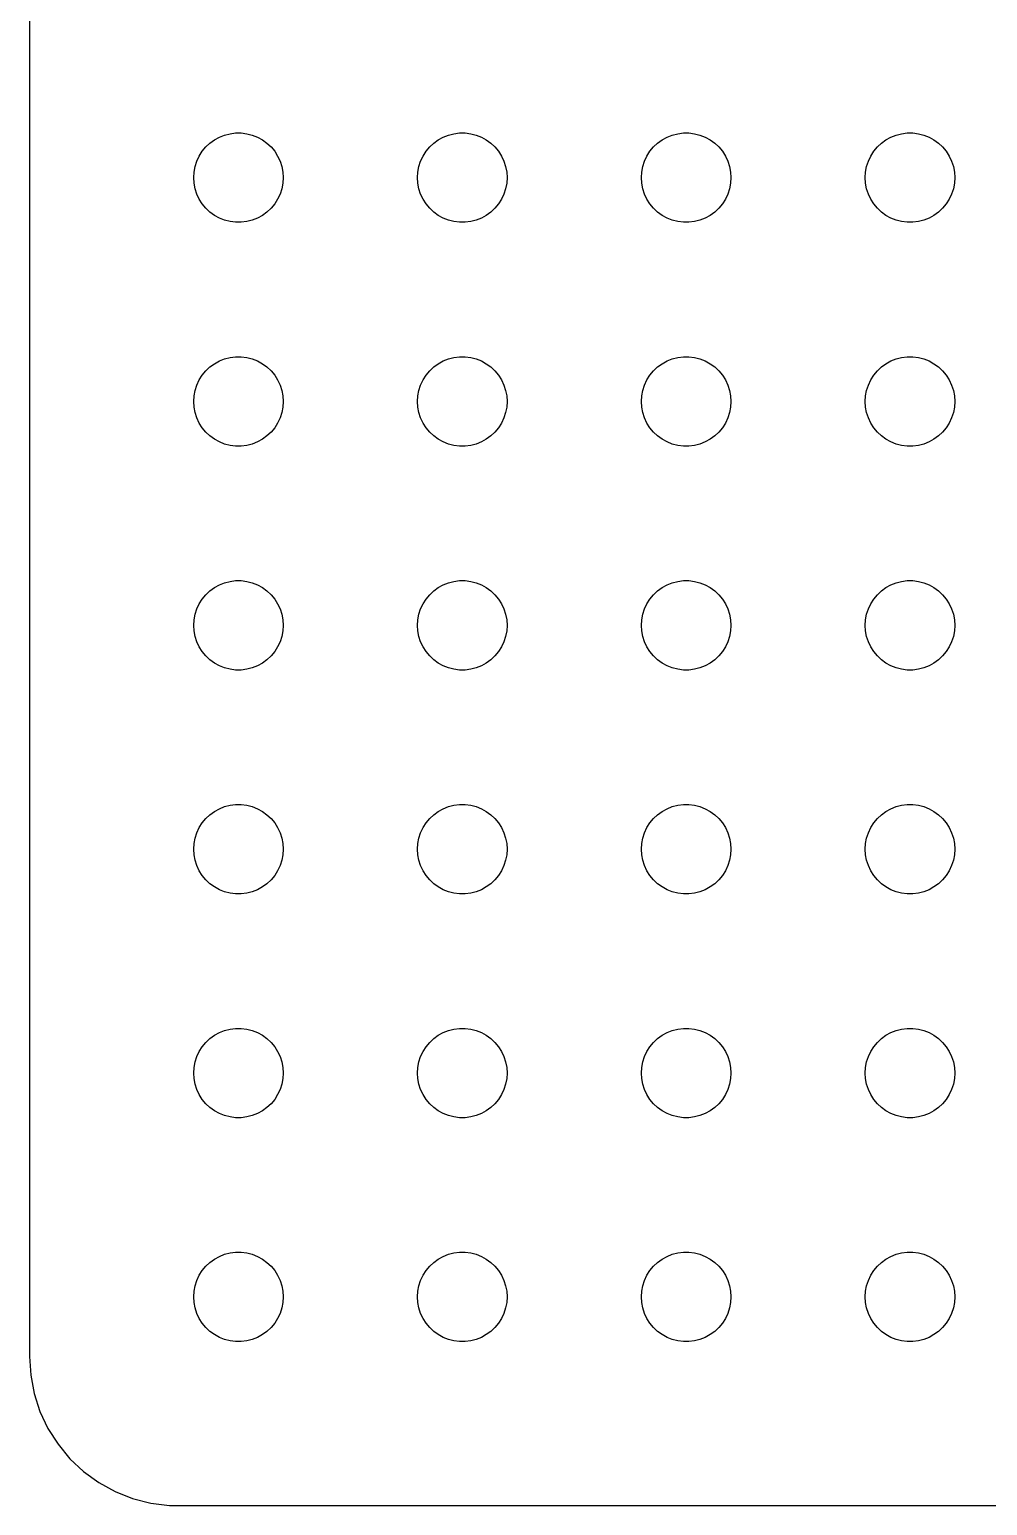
# Model space of a CAD drawing. Header units: metres. Extents: x -134 to 134, y 290 to 736.
# Drawn here: x -134.5 to -102.4, y 404.01 to 453.46 of the extents above; entities that cross this region are included whole.
import ezdxf

# ---------------------------------------------------------------- set-up
doc = ezdxf.new("R2010")
doc.units = ezdxf.units.M

msp = doc.modelspace()

# ---------------------------------------------------------------- linework, layer by layer
for p, q in [((-134.5, 503), (-134.5, 409)), ((-128.593, 449.527), (-128.456, 449.656)), ((-128.456, 449.656), (-128.304, 449.766)), ((-128.304, 449.766), (-128.139, 449.857)), ((-128.139, 449.857), (-127.964, 449.927)), ((-127.964, 449.927), (-127.781, 449.973)), ((-127.781, 449.973), (-127.594, 449.997)), ((-127.594, 449.997), (-127.406, 449.997)), ((-127.406, 449.997), (-127.219, 449.973)), ((-127.219, 449.973), (-127.036, 449.927)), ((-127.036, 449.927), (-126.861, 449.857)), ((-126.861, 449.857), (-126.696, 449.766)), ((-126.696, 449.766), (-126.544, 449.656)), ((-126.544, 449.656), (-126.407, 449.527)), ((-121.093, 449.527), (-120.956, 449.656)), ((-120.956, 449.656), (-120.804, 449.766)), ((-120.804, 449.766), (-120.639, 449.857)), ((-120.639, 449.857), (-120.464, 449.927)), ((-120.464, 449.927), (-120.281, 449.973)), ((-120.281, 449.973), (-120.094, 449.997)), ((-120.094, 449.997), (-119.906, 449.997)), ((-119.906, 449.997), (-119.719, 449.973)), ((-119.719, 449.973), (-119.536, 449.927)), ((-119.536, 449.927), (-119.361, 449.857)), ((-119.361, 449.857), (-119.196, 449.766)), ((-119.196, 449.766), (-119.044, 449.656)), ((-119.044, 449.656), (-118.907, 449.527)), ((-113.593, 449.527), (-113.456, 449.656)), ((-113.456, 449.656), (-113.304, 449.766)), ((-113.304, 449.766), (-113.139, 449.857)), ((-113.139, 449.857), (-112.964, 449.927)), ((-112.964, 449.927), (-112.781, 449.973)), ((-112.781, 449.973), (-112.594, 449.997)), ((-112.594, 449.997), (-112.406, 449.997)), ((-112.406, 449.997), (-112.219, 449.973)), ((-112.219, 449.973), (-112.036, 449.927)), ((-112.036, 449.927), (-111.861, 449.857)), ((-111.861, 449.857), (-111.696, 449.766)), ((-111.696, 449.766), (-111.544, 449.656)), ((-111.544, 449.656), (-111.407, 449.527)), ((-106.093, 449.527), (-105.956, 449.656)), ((-105.956, 449.656), (-105.804, 449.766)), ((-105.804, 449.766), (-105.639, 449.857)), ((-105.639, 449.857), (-105.464, 449.927)), ((-105.464, 449.927), (-105.281, 449.973)), ((-105.281, 449.973), (-105.094, 449.997)), ((-105.094, 449.997), (-104.906, 449.997)), ((-104.906, 449.997), (-104.719, 449.973)), ((-104.719, 449.973), (-104.536, 449.927)), ((-104.536, 449.927), (-104.361, 449.857)), ((-104.361, 449.857), (-104.196, 449.766)), ((-104.196, 449.766), (-104.044, 449.656)), ((-104.044, 449.656), (-103.907, 449.527)), ((-128.953, 448.873), (-128.895, 449.052)), ((-128.895, 449.052), (-128.814, 449.223)), ((-128.814, 449.223), (-128.714, 449.382)), ((-128.714, 449.382), (-128.593, 449.527)), ((-126.407, 449.527), (-126.286, 449.382)), ((-126.286, 449.382), (-126.186, 449.223)), ((-126.186, 449.223), (-126.105, 449.052)), ((-126.105, 449.052), (-126.047, 448.873)), ((-121.453, 448.873), (-121.395, 449.052)), ((-121.395, 449.052), (-121.314, 449.223)), ((-121.314, 449.223), (-121.214, 449.382)), ((-121.214, 449.382), (-121.093, 449.527)), ((-118.907, 449.527), (-118.786, 449.382)), ((-118.786, 449.382), (-118.686, 449.223)), ((-118.686, 449.223), (-118.605, 449.052)), ((-118.605, 449.052), (-118.547, 448.873)), ((-113.953, 448.873), (-113.895, 449.052)), ((-113.895, 449.052), (-113.814, 449.223)), ((-113.814, 449.223), (-113.714, 449.382)), ((-113.714, 449.382), (-113.593, 449.527)), ((-111.407, 449.527), (-111.286, 449.382)), ((-111.286, 449.382), (-111.186, 449.223)), ((-111.186, 449.223), (-111.105, 449.052)), ((-111.105, 449.052), (-111.047, 448.873)), ((-106.453, 448.873), (-106.395, 449.052)), ((-106.395, 449.052), (-106.314, 449.223)), ((-106.314, 449.223), (-106.214, 449.382)), ((-106.214, 449.382), (-106.093, 449.527)), ((-103.907, 449.527), (-103.786, 449.382)), ((-103.786, 449.382), (-103.686, 449.223)), ((-103.686, 449.223), (-103.605, 449.052)), ((-103.605, 449.052), (-103.547, 448.873)), ((-129, 448.5), (-128.988, 448.688)), ((-128.988, 448.688), (-128.953, 448.873)), ((-126.047, 448.873), (-126.012, 448.688)), ((-126.012, 448.688), (-126, 448.5)), ((-121.5, 448.5), (-121.488, 448.688)), ((-121.488, 448.688), (-121.453, 448.873)), ((-118.547, 448.873), (-118.512, 448.688)), ((-118.512, 448.688), (-118.5, 448.5)), ((-114, 448.5), (-113.988, 448.688)), ((-113.988, 448.688), (-113.953, 448.873)), ((-111.047, 448.873), (-111.012, 448.688)), ((-111.012, 448.688), (-111, 448.5)), ((-106.5, 448.5), (-106.488, 448.688)), ((-106.488, 448.688), (-106.453, 448.873)), ((-103.547, 448.873), (-103.512, 448.688)), ((-103.512, 448.688), (-103.5, 448.5)), ((-128.988, 448.312), (-129, 448.5)), ((-128.953, 448.127), (-128.988, 448.312)), ((-128.895, 447.948), (-128.953, 448.127)), ((-126.047, 448.127), (-126.105, 447.948)), ((-126.012, 448.312), (-126.047, 448.127)), ((-126, 448.5), (-126.012, 448.312)), ((-121.488, 448.312), (-121.5, 448.5)), ((-121.453, 448.127), (-121.488, 448.312)), ((-121.395, 447.948), (-121.453, 448.127)), ((-118.547, 448.127), (-118.605, 447.948)), ((-118.512, 448.312), (-118.547, 448.127)), ((-118.5, 448.5), (-118.512, 448.312)), ((-113.988, 448.312), (-114, 448.5)), ((-113.953, 448.127), (-113.988, 448.312)), ((-113.895, 447.948), (-113.953, 448.127)), ((-111.047, 448.127), (-111.105, 447.948)), ((-111.012, 448.312), (-111.047, 448.127)), ((-111, 448.5), (-111.012, 448.312)), ((-106.488, 448.312), (-106.5, 448.5)), ((-106.453, 448.127), (-106.488, 448.312)), ((-106.395, 447.948), (-106.453, 448.127)), ((-103.547, 448.127), (-103.605, 447.948)), ((-103.512, 448.312), (-103.547, 448.127)), ((-103.5, 448.5), (-103.512, 448.312)), ((-128.814, 447.777), (-128.895, 447.948)), ((-128.714, 447.618), (-128.814, 447.777)), ((-128.593, 447.473), (-128.714, 447.618)), ((-126.286, 447.618), (-126.407, 447.473)), ((-126.186, 447.777), (-126.286, 447.618)), ((-126.105, 447.948), (-126.186, 447.777)), ((-121.314, 447.777), (-121.395, 447.948)), ((-121.214, 447.618), (-121.314, 447.777)), ((-121.093, 447.473), (-121.214, 447.618)), ((-118.786, 447.618), (-118.907, 447.473)), ((-118.686, 447.777), (-118.786, 447.618)), ((-118.605, 447.948), (-118.686, 447.777)), ((-113.814, 447.777), (-113.895, 447.948)), ((-113.714, 447.618), (-113.814, 447.777)), ((-113.593, 447.473), (-113.714, 447.618)), ((-111.286, 447.618), (-111.407, 447.473)), ((-111.186, 447.777), (-111.286, 447.618)), ((-111.105, 447.948), (-111.186, 447.777)), ((-106.314, 447.777), (-106.395, 447.948)), ((-106.214, 447.618), (-106.314, 447.777)), ((-106.093, 447.473), (-106.214, 447.618)), ((-103.786, 447.618), (-103.907, 447.473)), ((-103.686, 447.777), (-103.786, 447.618)), ((-103.605, 447.948), (-103.686, 447.777)), ((-128.456, 447.344), (-128.593, 447.473)), ((-128.304, 447.234), (-128.456, 447.344)), ((-128.139, 447.143), (-128.304, 447.234)), ((-127.964, 447.073), (-128.139, 447.143)), ((-127.781, 447.027), (-127.964, 447.073)), ((-127.036, 447.073), (-127.219, 447.027)), ((-126.861, 447.143), (-127.036, 447.073)), ((-126.696, 447.234), (-126.861, 447.143)), ((-126.544, 447.344), (-126.696, 447.234)), ((-126.407, 447.473), (-126.544, 447.344)), ((-120.956, 447.344), (-121.093, 447.473)), ((-120.804, 447.234), (-120.956, 447.344)), ((-120.639, 447.143), (-120.804, 447.234)), ((-120.464, 447.073), (-120.639, 447.143)), ((-120.281, 447.027), (-120.464, 447.073)), ((-119.536, 447.073), (-119.719, 447.027)), ((-119.361, 447.143), (-119.536, 447.073)), ((-119.196, 447.234), (-119.361, 447.143)), ((-119.044, 447.344), (-119.196, 447.234)), ((-118.907, 447.473), (-119.044, 447.344)), ((-113.456, 447.344), (-113.593, 447.473)), ((-113.304, 447.234), (-113.456, 447.344)), ((-113.139, 447.143), (-113.304, 447.234)), ((-112.964, 447.073), (-113.139, 447.143)), ((-112.781, 447.027), (-112.964, 447.073)), ((-112.036, 447.073), (-112.219, 447.027)), ((-111.861, 447.143), (-112.036, 447.073)), ((-111.696, 447.234), (-111.861, 447.143)), ((-111.544, 447.344), (-111.696, 447.234)), ((-111.407, 447.473), (-111.544, 447.344)), ((-105.956, 447.344), (-106.093, 447.473)), ((-105.804, 447.234), (-105.956, 447.344)), ((-105.639, 447.143), (-105.804, 447.234)), ((-105.464, 447.073), (-105.639, 447.143)), ((-105.281, 447.027), (-105.464, 447.073)), ((-104.536, 447.073), (-104.719, 447.027)), ((-104.361, 447.143), (-104.536, 447.073)), ((-104.196, 447.234), (-104.361, 447.143)), ((-104.044, 447.344), (-104.196, 447.234)), ((-103.907, 447.473), (-104.044, 447.344)), ((-127.594, 447.003), (-127.781, 447.027)), ((-127.406, 447.003), (-127.594, 447.003)), ((-127.219, 447.027), (-127.406, 447.003)), ((-120.094, 447.003), (-120.281, 447.027)), ((-119.906, 447.003), (-120.094, 447.003)), ((-119.719, 447.027), (-119.906, 447.003)), ((-112.594, 447.003), (-112.781, 447.027)), ((-112.406, 447.003), (-112.594, 447.003)), ((-112.219, 447.027), (-112.406, 447.003)), ((-105.094, 447.003), (-105.281, 447.027)), ((-104.906, 447.003), (-105.094, 447.003)), ((-104.719, 447.027), (-104.906, 447.003)), ((-128.593, 442.027), (-128.456, 442.156)), ((-128.456, 442.156), (-128.304, 442.266)), ((-128.304, 442.266), (-128.139, 442.357)), ((-128.139, 442.357), (-127.964, 442.427)), ((-127.964, 442.427), (-127.781, 442.473)), ((-127.781, 442.473), (-127.594, 442.497)), ((-127.594, 442.497), (-127.406, 442.497)), ((-127.406, 442.497), (-127.219, 442.473)), ((-127.219, 442.473), (-127.036, 442.427)), ((-127.036, 442.427), (-126.861, 442.357)), ((-126.861, 442.357), (-126.696, 442.266)), ((-126.696, 442.266), (-126.544, 442.156)), ((-126.544, 442.156), (-126.407, 442.027)), ((-121.093, 442.027), (-120.956, 442.156)), ((-120.956, 442.156), (-120.804, 442.266)), ((-120.804, 442.266), (-120.639, 442.357)), ((-120.639, 442.357), (-120.464, 442.427)), ((-120.464, 442.427), (-120.281, 442.473)), ((-120.281, 442.473), (-120.094, 442.497)), ((-120.094, 442.497), (-119.906, 442.497)), ((-119.906, 442.497), (-119.719, 442.473)), ((-119.719, 442.473), (-119.536, 442.427)), ((-119.536, 442.427), (-119.361, 442.357)), ((-119.361, 442.357), (-119.196, 442.266)), ((-119.196, 442.266), (-119.044, 442.156)), ((-119.044, 442.156), (-118.907, 442.027)), ((-113.593, 442.027), (-113.456, 442.156)), ((-113.456, 442.156), (-113.304, 442.266)), ((-113.304, 442.266), (-113.139, 442.357)), ((-113.139, 442.357), (-112.964, 442.427)), ((-112.964, 442.427), (-112.781, 442.473)), ((-112.781, 442.473), (-112.594, 442.497)), ((-112.594, 442.497), (-112.406, 442.497)), ((-112.406, 442.497), (-112.219, 442.473)), ((-112.219, 442.473), (-112.036, 442.427)), ((-112.036, 442.427), (-111.861, 442.357)), ((-111.861, 442.357), (-111.696, 442.266)), ((-111.696, 442.266), (-111.544, 442.156)), ((-111.544, 442.156), (-111.407, 442.027)), ((-106.093, 442.027), (-105.956, 442.156)), ((-105.956, 442.156), (-105.804, 442.266)), ((-105.804, 442.266), (-105.639, 442.357)), ((-105.639, 442.357), (-105.464, 442.427)), ((-105.464, 442.427), (-105.281, 442.473)), ((-105.281, 442.473), (-105.094, 442.497)), ((-105.094, 442.497), (-104.906, 442.497)), ((-104.906, 442.497), (-104.719, 442.473)), ((-104.719, 442.473), (-104.536, 442.427)), ((-104.536, 442.427), (-104.361, 442.357)), ((-104.361, 442.357), (-104.196, 442.266)), ((-104.196, 442.266), (-104.044, 442.156)), ((-104.044, 442.156), (-103.907, 442.027)), ((-128.895, 441.552), (-128.814, 441.723)), ((-128.814, 441.723), (-128.714, 441.882)), ((-128.714, 441.882), (-128.593, 442.027)), ((-126.407, 442.027), (-126.286, 441.882)), ((-126.286, 441.882), (-126.186, 441.723)), ((-126.186, 441.723), (-126.105, 441.552)), ((-121.395, 441.552), (-121.314, 441.723)), ((-121.314, 441.723), (-121.214, 441.882)), ((-121.214, 441.882), (-121.093, 442.027)), ((-118.907, 442.027), (-118.786, 441.882)), ((-118.786, 441.882), (-118.686, 441.723)), ((-118.686, 441.723), (-118.605, 441.552)), ((-113.895, 441.552), (-113.814, 441.723)), ((-113.814, 441.723), (-113.714, 441.882)), ((-113.714, 441.882), (-113.593, 442.027)), ((-111.407, 442.027), (-111.286, 441.882)), ((-111.286, 441.882), (-111.186, 441.723)), ((-111.186, 441.723), (-111.105, 441.552)), ((-106.395, 441.552), (-106.314, 441.723)), ((-106.314, 441.723), (-106.214, 441.882)), ((-106.214, 441.882), (-106.093, 442.027)), ((-103.907, 442.027), (-103.786, 441.882)), ((-103.786, 441.882), (-103.686, 441.723)), ((-103.686, 441.723), (-103.605, 441.552)), ((-129, 441), (-128.988, 441.188)), ((-128.988, 441.188), (-128.953, 441.373)), ((-128.953, 441.373), (-128.895, 441.552)), ((-126.105, 441.552), (-126.047, 441.373)), ((-126.047, 441.373), (-126.012, 441.188)), ((-126.012, 441.188), (-126, 441)), ((-121.5, 441), (-121.488, 441.188)), ((-121.488, 441.188), (-121.453, 441.373)), ((-121.453, 441.373), (-121.395, 441.552)), ((-118.605, 441.552), (-118.547, 441.373)), ((-118.547, 441.373), (-118.512, 441.188)), ((-118.512, 441.188), (-118.5, 441)), ((-114, 441), (-113.988, 441.188)), ((-113.988, 441.188), (-113.953, 441.373)), ((-113.953, 441.373), (-113.895, 441.552)), ((-111.105, 441.552), (-111.047, 441.373)), ((-111.047, 441.373), (-111.012, 441.188)), ((-111.012, 441.188), (-111, 441)), ((-106.5, 441), (-106.488, 441.188)), ((-106.488, 441.188), (-106.453, 441.373)), ((-106.453, 441.373), (-106.395, 441.552)), ((-103.605, 441.552), (-103.547, 441.373)), ((-103.547, 441.373), (-103.512, 441.188)), ((-103.512, 441.188), (-103.5, 441)), ((-128.988, 440.812), (-129, 441)), ((-128.953, 440.627), (-128.988, 440.812)), ((-126.012, 440.812), (-126.047, 440.627)), ((-126, 441), (-126.012, 440.812)), ((-121.488, 440.812), (-121.5, 441)), ((-121.453, 440.627), (-121.488, 440.812)), ((-118.512, 440.812), (-118.547, 440.627)), ((-118.5, 441), (-118.512, 440.812)), ((-113.988, 440.812), (-114, 441)), ((-113.953, 440.627), (-113.988, 440.812)), ((-111.012, 440.812), (-111.047, 440.627)), ((-111, 441), (-111.012, 440.812)), ((-106.488, 440.812), (-106.5, 441)), ((-106.453, 440.627), (-106.488, 440.812)), ((-103.512, 440.812), (-103.547, 440.627)), ((-103.5, 441), (-103.512, 440.812)), ((-128.895, 440.448), (-128.953, 440.627)), ((-128.814, 440.277), (-128.895, 440.448)), ((-128.714, 440.118), (-128.814, 440.277)), ((-126.186, 440.277), (-126.286, 440.118)), ((-126.105, 440.448), (-126.186, 440.277)), ((-126.047, 440.627), (-126.105, 440.448)), ((-121.395, 440.448), (-121.453, 440.627)), ((-121.314, 440.277), (-121.395, 440.448)), ((-121.214, 440.118), (-121.314, 440.277)), ((-118.686, 440.277), (-118.786, 440.118)), ((-118.605, 440.448), (-118.686, 440.277)), ((-118.547, 440.627), (-118.605, 440.448)), ((-113.895, 440.448), (-113.953, 440.627)), ((-113.814, 440.277), (-113.895, 440.448)), ((-113.714, 440.118), (-113.814, 440.277)), ((-111.186, 440.277), (-111.286, 440.118)), ((-111.105, 440.448), (-111.186, 440.277)), ((-111.047, 440.627), (-111.105, 440.448)), ((-106.395, 440.448), (-106.453, 440.627)), ((-106.314, 440.277), (-106.395, 440.448)), ((-106.214, 440.118), (-106.314, 440.277)), ((-103.686, 440.277), (-103.786, 440.118)), ((-103.605, 440.448), (-103.686, 440.277)), ((-103.547, 440.627), (-103.605, 440.448)), ((-128.593, 439.973), (-128.714, 440.118)), ((-128.456, 439.844), (-128.593, 439.973)), ((-128.304, 439.734), (-128.456, 439.844)), ((-128.139, 439.643), (-128.304, 439.734)), ((-127.964, 439.573), (-128.139, 439.643)), ((-126.861, 439.643), (-127.036, 439.573)), ((-126.696, 439.734), (-126.861, 439.643)), ((-126.544, 439.844), (-126.696, 439.734)), ((-126.407, 439.973), (-126.544, 439.844)), ((-126.286, 440.118), (-126.407, 439.973)), ((-121.093, 439.973), (-121.214, 440.118)), ((-120.956, 439.844), (-121.093, 439.973)), ((-120.804, 439.734), (-120.956, 439.844)), ((-120.639, 439.643), (-120.804, 439.734)), ((-120.464, 439.573), (-120.639, 439.643)), ((-119.361, 439.643), (-119.536, 439.573)), ((-119.196, 439.734), (-119.361, 439.643)), ((-119.044, 439.844), (-119.196, 439.734)), ((-118.907, 439.973), (-119.044, 439.844)), ((-118.786, 440.118), (-118.907, 439.973)), ((-113.593, 439.973), (-113.714, 440.118)), ((-113.456, 439.844), (-113.593, 439.973)), ((-113.304, 439.734), (-113.456, 439.844)), ((-113.139, 439.643), (-113.304, 439.734)), ((-112.964, 439.573), (-113.139, 439.643)), ((-111.861, 439.643), (-112.036, 439.573)), ((-111.696, 439.734), (-111.861, 439.643)), ((-111.544, 439.844), (-111.696, 439.734)), ((-111.407, 439.973), (-111.544, 439.844)), ((-111.286, 440.118), (-111.407, 439.973)), ((-106.093, 439.973), (-106.214, 440.118)), ((-105.956, 439.844), (-106.093, 439.973)), ((-105.804, 439.734), (-105.956, 439.844)), ((-105.639, 439.643), (-105.804, 439.734)), ((-105.464, 439.573), (-105.639, 439.643)), ((-104.361, 439.643), (-104.536, 439.573)), ((-104.196, 439.734), (-104.361, 439.643)), ((-104.044, 439.844), (-104.196, 439.734)), ((-103.907, 439.973), (-104.044, 439.844)), ((-103.786, 440.118), (-103.907, 439.973)), ((-127.781, 439.527), (-127.964, 439.573)), ((-127.594, 439.503), (-127.781, 439.527)), ((-127.406, 439.503), (-127.594, 439.503)), ((-127.219, 439.527), (-127.406, 439.503)), ((-127.036, 439.573), (-127.219, 439.527)), ((-120.281, 439.527), (-120.464, 439.573)), ((-120.094, 439.503), (-120.281, 439.527)), ((-119.906, 439.503), (-120.094, 439.503)), ((-119.719, 439.527), (-119.906, 439.503)), ((-119.536, 439.573), (-119.719, 439.527)), ((-112.781, 439.527), (-112.964, 439.573)), ((-112.594, 439.503), (-112.781, 439.527)), ((-112.406, 439.503), (-112.594, 439.503)), ((-112.219, 439.527), (-112.406, 439.503)), ((-112.036, 439.573), (-112.219, 439.527)), ((-105.281, 439.527), (-105.464, 439.573)), ((-105.094, 439.503), (-105.281, 439.527)), ((-104.906, 439.503), (-105.094, 439.503)), ((-104.719, 439.527), (-104.906, 439.503)), ((-104.536, 439.573), (-104.719, 439.527)), ((-128.456, 434.656), (-128.304, 434.766)), ((-128.304, 434.766), (-128.139, 434.857)), ((-128.139, 434.857), (-127.964, 434.927)), ((-127.964, 434.927), (-127.781, 434.973)), ((-127.781, 434.973), (-127.594, 434.997)), ((-127.594, 434.997), (-127.406, 434.997)), ((-127.406, 434.997), (-127.219, 434.973)), ((-127.219, 434.973), (-127.036, 434.927)), ((-127.036, 434.927), (-126.861, 434.857)), ((-126.861, 434.857), (-126.696, 434.766)), ((-126.696, 434.766), (-126.544, 434.656)), ((-120.956, 434.656), (-120.804, 434.766)), ((-120.804, 434.766), (-120.639, 434.857)), ((-120.639, 434.857), (-120.464, 434.927)), ((-120.464, 434.927), (-120.281, 434.973)), ((-120.281, 434.973), (-120.094, 434.997)), ((-120.094, 434.997), (-119.906, 434.997)), ((-119.906, 434.997), (-119.719, 434.973)), ((-119.719, 434.973), (-119.536, 434.927)), ((-119.536, 434.927), (-119.361, 434.857)), ((-119.361, 434.857), (-119.196, 434.766)), ((-119.196, 434.766), (-119.044, 434.656)), ((-113.456, 434.656), (-113.304, 434.766)), ((-113.304, 434.766), (-113.139, 434.857)), ((-113.139, 434.857), (-112.964, 434.927)), ((-112.964, 434.927), (-112.781, 434.973)), ((-112.781, 434.973), (-112.594, 434.997)), ((-112.594, 434.997), (-112.406, 434.997)), ((-112.406, 434.997), (-112.219, 434.973)), ((-112.219, 434.973), (-112.036, 434.927)), ((-112.036, 434.927), (-111.861, 434.857)), ((-111.861, 434.857), (-111.696, 434.766)), ((-111.696, 434.766), (-111.544, 434.656)), ((-105.956, 434.656), (-105.804, 434.766)), ((-105.804, 434.766), (-105.639, 434.857)), ((-105.639, 434.857), (-105.464, 434.927)), ((-105.464, 434.927), (-105.281, 434.973)), ((-105.281, 434.973), (-105.094, 434.997)), ((-105.094, 434.997), (-104.906, 434.997)), ((-104.906, 434.997), (-104.719, 434.973)), ((-104.719, 434.973), (-104.536, 434.927)), ((-104.536, 434.927), (-104.361, 434.857)), ((-104.361, 434.857), (-104.196, 434.766)), ((-104.196, 434.766), (-104.044, 434.656)), ((-128.895, 434.052), (-128.814, 434.223)), ((-128.814, 434.223), (-128.714, 434.382)), ((-128.714, 434.382), (-128.593, 434.527)), ((-128.593, 434.527), (-128.456, 434.656)), ((-126.544, 434.656), (-126.407, 434.527)), ((-126.407, 434.527), (-126.286, 434.382)), ((-126.286, 434.382), (-126.186, 434.223)), ((-126.186, 434.223), (-126.105, 434.052)), ((-121.395, 434.052), (-121.314, 434.223)), ((-121.314, 434.223), (-121.214, 434.382)), ((-121.214, 434.382), (-121.093, 434.527)), ((-121.093, 434.527), (-120.956, 434.656)), ((-119.044, 434.656), (-118.907, 434.527)), ((-118.907, 434.527), (-118.786, 434.382)), ((-118.786, 434.382), (-118.686, 434.223)), ((-118.686, 434.223), (-118.605, 434.052)), ((-113.895, 434.052), (-113.814, 434.223)), ((-113.814, 434.223), (-113.714, 434.382)), ((-113.714, 434.382), (-113.593, 434.527)), ((-113.593, 434.527), (-113.456, 434.656)), ((-111.544, 434.656), (-111.407, 434.527)), ((-111.407, 434.527), (-111.286, 434.382)), ((-111.286, 434.382), (-111.186, 434.223)), ((-111.186, 434.223), (-111.105, 434.052)), ((-106.395, 434.052), (-106.314, 434.223)), ((-106.314, 434.223), (-106.214, 434.382)), ((-106.214, 434.382), (-106.093, 434.527)), ((-106.093, 434.527), (-105.956, 434.656)), ((-104.044, 434.656), (-103.907, 434.527)), ((-103.907, 434.527), (-103.786, 434.382)), ((-103.786, 434.382), (-103.686, 434.223)), ((-103.686, 434.223), (-103.605, 434.052)), ((-128.988, 433.688), (-128.953, 433.873)), ((-128.953, 433.873), (-128.895, 434.052)), ((-126.105, 434.052), (-126.047, 433.873)), ((-126.047, 433.873), (-126.012, 433.688)), ((-121.488, 433.688), (-121.453, 433.873)), ((-121.453, 433.873), (-121.395, 434.052)), ((-118.605, 434.052), (-118.547, 433.873)), ((-118.547, 433.873), (-118.512, 433.688)), ((-113.988, 433.688), (-113.953, 433.873)), ((-113.953, 433.873), (-113.895, 434.052)), ((-111.105, 434.052), (-111.047, 433.873)), ((-111.047, 433.873), (-111.012, 433.688)), ((-106.488, 433.688), (-106.453, 433.873)), ((-106.453, 433.873), (-106.395, 434.052)), ((-103.605, 434.052), (-103.547, 433.873)), ((-103.547, 433.873), (-103.512, 433.688)), ((-129, 433.5), (-128.988, 433.688)), ((-128.988, 433.312), (-129, 433.5)), ((-128.953, 433.127), (-128.988, 433.312)), ((-126.012, 433.312), (-126.047, 433.127)), ((-126.012, 433.688), (-126, 433.5)), ((-126, 433.5), (-126.012, 433.312)), ((-121.5, 433.5), (-121.488, 433.688)), ((-121.488, 433.312), (-121.5, 433.5)), ((-121.453, 433.127), (-121.488, 433.312)), ((-118.512, 433.312), (-118.547, 433.127)), ((-118.512, 433.688), (-118.5, 433.5)), ((-118.5, 433.5), (-118.512, 433.312)), ((-114, 433.5), (-113.988, 433.688)), ((-113.988, 433.312), (-114, 433.5)), ((-113.953, 433.127), (-113.988, 433.312)), ((-111.012, 433.312), (-111.047, 433.127)), ((-111.012, 433.688), (-111, 433.5)), ((-111, 433.5), (-111.012, 433.312)), ((-106.5, 433.5), (-106.488, 433.688)), ((-106.488, 433.312), (-106.5, 433.5)), ((-106.453, 433.127), (-106.488, 433.312)), ((-103.512, 433.312), (-103.547, 433.127)), ((-103.512, 433.688), (-103.5, 433.5)), ((-103.5, 433.5), (-103.512, 433.312)), ((-128.895, 432.948), (-128.953, 433.127)), ((-128.814, 432.777), (-128.895, 432.948)), ((-128.714, 432.618), (-128.814, 432.777)), ((-126.186, 432.777), (-126.286, 432.618)), ((-126.105, 432.948), (-126.186, 432.777)), ((-126.047, 433.127), (-126.105, 432.948)), ((-121.395, 432.948), (-121.453, 433.127)), ((-121.314, 432.777), (-121.395, 432.948)), ((-121.214, 432.618), (-121.314, 432.777)), ((-118.686, 432.777), (-118.786, 432.618)), ((-118.605, 432.948), (-118.686, 432.777)), ((-118.547, 433.127), (-118.605, 432.948)), ((-113.895, 432.948), (-113.953, 433.127)), ((-113.814, 432.777), (-113.895, 432.948)), ((-113.714, 432.618), (-113.814, 432.777)), ((-111.186, 432.777), (-111.286, 432.618)), ((-111.105, 432.948), (-111.186, 432.777)), ((-111.047, 433.127), (-111.105, 432.948)), ((-106.395, 432.948), (-106.453, 433.127)), ((-106.314, 432.777), (-106.395, 432.948)), ((-106.214, 432.618), (-106.314, 432.777)), ((-103.686, 432.777), (-103.786, 432.618)), ((-103.605, 432.948), (-103.686, 432.777)), ((-103.547, 433.127), (-103.605, 432.948)), ((-128.593, 432.473), (-128.714, 432.618)), ((-128.456, 432.344), (-128.593, 432.473)), ((-128.304, 432.234), (-128.456, 432.344)), ((-128.139, 432.143), (-128.304, 432.234)), ((-126.696, 432.234), (-126.861, 432.143)), ((-126.544, 432.344), (-126.696, 432.234)), ((-126.407, 432.473), (-126.544, 432.344)), ((-126.286, 432.618), (-126.407, 432.473)), ((-121.093, 432.473), (-121.214, 432.618)), ((-120.956, 432.344), (-121.093, 432.473)), ((-120.804, 432.234), (-120.956, 432.344)), ((-120.639, 432.143), (-120.804, 432.234)), ((-119.196, 432.234), (-119.361, 432.143)), ((-119.044, 432.344), (-119.196, 432.234)), ((-118.907, 432.473), (-119.044, 432.344)), ((-118.786, 432.618), (-118.907, 432.473)), ((-113.593, 432.473), (-113.714, 432.618)), ((-113.456, 432.344), (-113.593, 432.473)), ((-113.304, 432.234), (-113.456, 432.344)), ((-113.139, 432.143), (-113.304, 432.234)), ((-111.696, 432.234), (-111.861, 432.143)), ((-111.544, 432.344), (-111.696, 432.234)), ((-111.407, 432.473), (-111.544, 432.344)), ((-111.286, 432.618), (-111.407, 432.473)), ((-106.093, 432.473), (-106.214, 432.618)), ((-105.956, 432.344), (-106.093, 432.473)), ((-105.804, 432.234), (-105.956, 432.344)), ((-105.639, 432.143), (-105.804, 432.234)), ((-104.196, 432.234), (-104.361, 432.143)), ((-104.044, 432.344), (-104.196, 432.234)), ((-103.907, 432.473), (-104.044, 432.344)), ((-103.786, 432.618), (-103.907, 432.473)), ((-127.964, 432.073), (-128.139, 432.143)), ((-127.781, 432.027), (-127.964, 432.073)), ((-127.594, 432.003), (-127.781, 432.027)), ((-127.406, 432.003), (-127.594, 432.003)), ((-127.219, 432.027), (-127.406, 432.003)), ((-127.036, 432.073), (-127.219, 432.027)), ((-126.861, 432.143), (-127.036, 432.073)), ((-120.464, 432.073), (-120.639, 432.143)), ((-120.281, 432.027), (-120.464, 432.073)), ((-120.094, 432.003), (-120.281, 432.027)), ((-119.906, 432.003), (-120.094, 432.003)), ((-119.719, 432.027), (-119.906, 432.003)), ((-119.536, 432.073), (-119.719, 432.027)), ((-119.361, 432.143), (-119.536, 432.073)), ((-112.964, 432.073), (-113.139, 432.143)), ((-112.781, 432.027), (-112.964, 432.073)), ((-112.594, 432.003), (-112.781, 432.027)), ((-112.406, 432.003), (-112.594, 432.003)), ((-112.219, 432.027), (-112.406, 432.003)), ((-112.036, 432.073), (-112.219, 432.027)), ((-111.861, 432.143), (-112.036, 432.073)), ((-105.464, 432.073), (-105.639, 432.143)), ((-105.281, 432.027), (-105.464, 432.073)), ((-105.094, 432.003), (-105.281, 432.027)), ((-104.906, 432.003), (-105.094, 432.003)), ((-104.719, 432.027), (-104.906, 432.003)), ((-104.536, 432.073), (-104.719, 432.027)), ((-104.361, 432.143), (-104.536, 432.073)), ((-128.304, 427.266), (-128.139, 427.357)), ((-128.139, 427.357), (-127.964, 427.427)), ((-127.964, 427.427), (-127.781, 427.473)), ((-127.781, 427.473), (-127.594, 427.497)), ((-127.594, 427.497), (-127.406, 427.497)), ((-127.406, 427.497), (-127.219, 427.473)), ((-127.219, 427.473), (-127.036, 427.427)), ((-127.036, 427.427), (-126.861, 427.357)), ((-126.861, 427.357), (-126.696, 427.266)), ((-120.804, 427.266), (-120.639, 427.357)), ((-120.639, 427.357), (-120.464, 427.427)), ((-120.464, 427.427), (-120.281, 427.473)), ((-120.281, 427.473), (-120.094, 427.497)), ((-120.094, 427.497), (-119.906, 427.497)), ((-119.906, 427.497), (-119.719, 427.473)), ((-119.719, 427.473), (-119.536, 427.427)), ((-119.536, 427.427), (-119.361, 427.357)), ((-119.361, 427.357), (-119.196, 427.266)), ((-113.304, 427.266), (-113.139, 427.357)), ((-113.139, 427.357), (-112.964, 427.427)), ((-112.964, 427.427), (-112.781, 427.473)), ((-112.781, 427.473), (-112.594, 427.497)), ((-112.594, 427.497), (-112.406, 427.497)), ((-112.406, 427.497), (-112.219, 427.473)), ((-112.219, 427.473), (-112.036, 427.427)), ((-112.036, 427.427), (-111.861, 427.357)), ((-111.861, 427.357), (-111.696, 427.266)), ((-105.804, 427.266), (-105.639, 427.357)), ((-105.639, 427.357), (-105.464, 427.427)), ((-105.464, 427.427), (-105.281, 427.473)), ((-105.281, 427.473), (-105.094, 427.497)), ((-105.094, 427.497), (-104.906, 427.497)), ((-104.906, 427.497), (-104.719, 427.473)), ((-104.719, 427.473), (-104.536, 427.427)), ((-104.536, 427.427), (-104.361, 427.357)), ((-104.361, 427.357), (-104.196, 427.266)), ((-128.814, 426.723), (-128.714, 426.882)), ((-128.714, 426.882), (-128.593, 427.027)), ((-128.593, 427.027), (-128.456, 427.156)), ((-128.456, 427.156), (-128.304, 427.266)), ((-126.696, 427.266), (-126.544, 427.156)), ((-126.544, 427.156), (-126.407, 427.027)), ((-126.407, 427.027), (-126.286, 426.882)), ((-126.286, 426.882), (-126.186, 426.723)), ((-121.314, 426.723), (-121.214, 426.882)), ((-121.214, 426.882), (-121.093, 427.027)), ((-121.093, 427.027), (-120.956, 427.156)), ((-120.956, 427.156), (-120.804, 427.266)), ((-119.196, 427.266), (-119.044, 427.156)), ((-119.044, 427.156), (-118.907, 427.027)), ((-118.907, 427.027), (-118.786, 426.882)), ((-118.786, 426.882), (-118.686, 426.723)), ((-113.814, 426.723), (-113.714, 426.882)), ((-113.714, 426.882), (-113.593, 427.027)), ((-113.593, 427.027), (-113.456, 427.156)), ((-113.456, 427.156), (-113.304, 427.266)), ((-111.696, 427.266), (-111.544, 427.156)), ((-111.544, 427.156), (-111.407, 427.027)), ((-111.407, 427.027), (-111.286, 426.882)), ((-111.286, 426.882), (-111.186, 426.723)), ((-106.314, 426.723), (-106.214, 426.882)), ((-106.214, 426.882), (-106.093, 427.027)), ((-106.093, 427.027), (-105.956, 427.156)), ((-105.956, 427.156), (-105.804, 427.266)), ((-104.196, 427.266), (-104.044, 427.156)), ((-104.044, 427.156), (-103.907, 427.027)), ((-103.907, 427.027), (-103.786, 426.882)), ((-103.786, 426.882), (-103.686, 426.723)), ((-128.988, 426.188), (-128.953, 426.373)), ((-128.953, 426.373), (-128.895, 426.552)), ((-128.895, 426.552), (-128.814, 426.723)), ((-126.186, 426.723), (-126.105, 426.552)), ((-126.105, 426.552), (-126.047, 426.373)), ((-126.047, 426.373), (-126.012, 426.188)), ((-121.488, 426.188), (-121.453, 426.373)), ((-121.453, 426.373), (-121.395, 426.552)), ((-121.395, 426.552), (-121.314, 426.723)), ((-118.686, 426.723), (-118.605, 426.552)), ((-118.605, 426.552), (-118.547, 426.373)), ((-118.547, 426.373), (-118.512, 426.188)), ((-113.988, 426.188), (-113.953, 426.373)), ((-113.953, 426.373), (-113.895, 426.552)), ((-113.895, 426.552), (-113.814, 426.723)), ((-111.186, 426.723), (-111.105, 426.552)), ((-111.105, 426.552), (-111.047, 426.373)), ((-111.047, 426.373), (-111.012, 426.188)), ((-106.488, 426.188), (-106.453, 426.373)), ((-106.453, 426.373), (-106.395, 426.552)), ((-106.395, 426.552), (-106.314, 426.723)), ((-103.686, 426.723), (-103.605, 426.552)), ((-103.605, 426.552), (-103.547, 426.373)), ((-103.547, 426.373), (-103.512, 426.188)), ((-129, 426), (-128.988, 426.188)), ((-128.988, 425.812), (-129, 426)), ((-128.953, 425.627), (-128.988, 425.812)), ((-126.012, 425.812), (-126.047, 425.627)), ((-126.012, 426.188), (-126, 426)), ((-126, 426), (-126.012, 425.812)), ((-121.5, 426), (-121.488, 426.188)), ((-121.488, 425.812), (-121.5, 426)), ((-121.453, 425.627), (-121.488, 425.812)), ((-118.512, 425.812), (-118.547, 425.627)), ((-118.512, 426.188), (-118.5, 426)), ((-118.5, 426), (-118.512, 425.812)), ((-114, 426), (-113.988, 426.188)), ((-113.988, 425.812), (-114, 426)), ((-113.953, 425.627), (-113.988, 425.812)), ((-111.012, 425.812), (-111.047, 425.627)), ((-111.012, 426.188), (-111, 426)), ((-111, 426), (-111.012, 425.812)), ((-106.5, 426), (-106.488, 426.188)), ((-106.488, 425.812), (-106.5, 426)), ((-106.453, 425.627), (-106.488, 425.812)), ((-103.512, 425.812), (-103.547, 425.627)), ((-103.512, 426.188), (-103.5, 426)), ((-103.5, 426), (-103.512, 425.812)), ((-128.895, 425.448), (-128.953, 425.627)), ((-128.814, 425.277), (-128.895, 425.448)), ((-126.105, 425.448), (-126.186, 425.277)), ((-126.047, 425.627), (-126.105, 425.448)), ((-121.395, 425.448), (-121.453, 425.627)), ((-121.314, 425.277), (-121.395, 425.448)), ((-118.605, 425.448), (-118.686, 425.277)), ((-118.547, 425.627), (-118.605, 425.448)), ((-113.895, 425.448), (-113.953, 425.627)), ((-113.814, 425.277), (-113.895, 425.448)), ((-111.105, 425.448), (-111.186, 425.277)), ((-111.047, 425.627), (-111.105, 425.448)), ((-106.395, 425.448), (-106.453, 425.627)), ((-106.314, 425.277), (-106.395, 425.448)), ((-103.605, 425.448), (-103.686, 425.277)), ((-103.547, 425.627), (-103.605, 425.448)), ((-128.714, 425.118), (-128.814, 425.277)), ((-128.593, 424.973), (-128.714, 425.118)), ((-128.456, 424.844), (-128.593, 424.973)), ((-128.304, 424.734), (-128.456, 424.844)), ((-126.544, 424.844), (-126.696, 424.734)), ((-126.407, 424.973), (-126.544, 424.844)), ((-126.286, 425.118), (-126.407, 424.973)), ((-126.186, 425.277), (-126.286, 425.118)), ((-121.214, 425.118), (-121.314, 425.277)), ((-121.093, 424.973), (-121.214, 425.118)), ((-120.956, 424.844), (-121.093, 424.973)), ((-120.804, 424.734), (-120.956, 424.844)), ((-119.044, 424.844), (-119.196, 424.734)), ((-118.907, 424.973), (-119.044, 424.844)), ((-118.786, 425.118), (-118.907, 424.973)), ((-118.686, 425.277), (-118.786, 425.118)), ((-113.714, 425.118), (-113.814, 425.277)), ((-113.593, 424.973), (-113.714, 425.118)), ((-113.456, 424.844), (-113.593, 424.973)), ((-113.304, 424.734), (-113.456, 424.844)), ((-111.544, 424.844), (-111.696, 424.734)), ((-111.407, 424.973), (-111.544, 424.844)), ((-111.286, 425.118), (-111.407, 424.973)), ((-111.186, 425.277), (-111.286, 425.118)), ((-106.214, 425.118), (-106.314, 425.277)), ((-106.093, 424.973), (-106.214, 425.118)), ((-105.956, 424.844), (-106.093, 424.973)), ((-105.804, 424.734), (-105.956, 424.844)), ((-104.044, 424.844), (-104.196, 424.734)), ((-103.907, 424.973), (-104.044, 424.844)), ((-103.786, 425.118), (-103.907, 424.973)), ((-103.686, 425.277), (-103.786, 425.118)), ((-128.139, 424.643), (-128.304, 424.734)), ((-127.964, 424.573), (-128.139, 424.643)), ((-127.781, 424.527), (-127.964, 424.573)), ((-127.594, 424.503), (-127.781, 424.527)), ((-127.406, 424.503), (-127.594, 424.503)), ((-127.219, 424.527), (-127.406, 424.503)), ((-127.036, 424.573), (-127.219, 424.527)), ((-126.861, 424.643), (-127.036, 424.573)), ((-126.696, 424.734), (-126.861, 424.643)), ((-120.639, 424.643), (-120.804, 424.734)), ((-120.464, 424.573), (-120.639, 424.643)), ((-120.281, 424.527), (-120.464, 424.573)), ((-120.094, 424.503), (-120.281, 424.527)), ((-119.906, 424.503), (-120.094, 424.503)), ((-119.719, 424.527), (-119.906, 424.503)), ((-119.536, 424.573), (-119.719, 424.527)), ((-119.361, 424.643), (-119.536, 424.573)), ((-119.196, 424.734), (-119.361, 424.643)), ((-113.139, 424.643), (-113.304, 424.734)), ((-112.964, 424.573), (-113.139, 424.643)), ((-112.781, 424.527), (-112.964, 424.573)), ((-112.594, 424.503), (-112.781, 424.527)), ((-112.406, 424.503), (-112.594, 424.503)), ((-112.219, 424.527), (-112.406, 424.503)), ((-112.036, 424.573), (-112.219, 424.527)), ((-111.861, 424.643), (-112.036, 424.573)), ((-111.696, 424.734), (-111.861, 424.643)), ((-105.639, 424.643), (-105.804, 424.734)), ((-105.464, 424.573), (-105.639, 424.643)), ((-105.281, 424.527), (-105.464, 424.573)), ((-105.094, 424.503), (-105.281, 424.527)), ((-104.906, 424.503), (-105.094, 424.503)), ((-104.719, 424.527), (-104.906, 424.503)), ((-104.536, 424.573), (-104.719, 424.527)), ((-104.361, 424.643), (-104.536, 424.573)), ((-104.196, 424.734), (-104.361, 424.643)), ((-128.139, 419.857), (-127.964, 419.927)), ((-127.964, 419.927), (-127.781, 419.973)), ((-127.781, 419.973), (-127.594, 419.997)), ((-127.594, 419.997), (-127.406, 419.997)), ((-127.406, 419.997), (-127.219, 419.973)), ((-127.219, 419.973), (-127.036, 419.927)), ((-127.036, 419.927), (-126.861, 419.857)), ((-120.639, 419.857), (-120.464, 419.927)), ((-120.464, 419.927), (-120.281, 419.973)), ((-120.281, 419.973), (-120.094, 419.997)), ((-120.094, 419.997), (-119.906, 419.997)), ((-119.906, 419.997), (-119.719, 419.973)), ((-119.719, 419.973), (-119.536, 419.927)), ((-119.536, 419.927), (-119.361, 419.857)), ((-113.139, 419.857), (-112.964, 419.927)), ((-112.964, 419.927), (-112.781, 419.973)), ((-112.781, 419.973), (-112.594, 419.997)), ((-112.594, 419.997), (-112.406, 419.997)), ((-112.406, 419.997), (-112.219, 419.973)), ((-112.219, 419.973), (-112.036, 419.927)), ((-112.036, 419.927), (-111.861, 419.857)), ((-105.639, 419.857), (-105.464, 419.927)), ((-105.464, 419.927), (-105.281, 419.973)), ((-105.281, 419.973), (-105.094, 419.997)), ((-105.094, 419.997), (-104.906, 419.997)), ((-104.906, 419.997), (-104.719, 419.973)), ((-104.719, 419.973), (-104.536, 419.927)), ((-104.536, 419.927), (-104.361, 419.857)), ((-128.814, 419.223), (-128.714, 419.382)), ((-128.714, 419.382), (-128.593, 419.527)), ((-128.593, 419.527), (-128.456, 419.656)), ((-128.456, 419.656), (-128.304, 419.766)), ((-128.304, 419.766), (-128.139, 419.857)), ((-126.861, 419.857), (-126.696, 419.766)), ((-126.696, 419.766), (-126.544, 419.656)), ((-126.544, 419.656), (-126.407, 419.527)), ((-126.407, 419.527), (-126.286, 419.382)), ((-126.286, 419.382), (-126.186, 419.223)), ((-121.314, 419.223), (-121.214, 419.382)), ((-121.214, 419.382), (-121.093, 419.527)), ((-121.093, 419.527), (-120.956, 419.656)), ((-120.956, 419.656), (-120.804, 419.766)), ((-120.804, 419.766), (-120.639, 419.857)), ((-119.361, 419.857), (-119.196, 419.766)), ((-119.196, 419.766), (-119.044, 419.656)), ((-119.044, 419.656), (-118.907, 419.527)), ((-118.907, 419.527), (-118.786, 419.382)), ((-118.786, 419.382), (-118.686, 419.223)), ((-113.814, 419.223), (-113.714, 419.382)), ((-113.714, 419.382), (-113.593, 419.527)), ((-113.593, 419.527), (-113.456, 419.656)), ((-113.456, 419.656), (-113.304, 419.766)), ((-113.304, 419.766), (-113.139, 419.857)), ((-111.861, 419.857), (-111.696, 419.766)), ((-111.696, 419.766), (-111.544, 419.656)), ((-111.544, 419.656), (-111.407, 419.527)), ((-111.407, 419.527), (-111.286, 419.382)), ((-111.286, 419.382), (-111.186, 419.223)), ((-106.314, 419.223), (-106.214, 419.382)), ((-106.214, 419.382), (-106.093, 419.527)), ((-106.093, 419.527), (-105.956, 419.656)), ((-105.956, 419.656), (-105.804, 419.766)), ((-105.804, 419.766), (-105.639, 419.857)), ((-104.361, 419.857), (-104.196, 419.766)), ((-104.196, 419.766), (-104.044, 419.656)), ((-104.044, 419.656), (-103.907, 419.527)), ((-103.907, 419.527), (-103.786, 419.382)), ((-103.786, 419.382), (-103.686, 419.223)), ((-128.988, 418.688), (-128.953, 418.873)), ((-128.953, 418.873), (-128.895, 419.052)), ((-128.895, 419.052), (-128.814, 419.223)), ((-126.186, 419.223), (-126.105, 419.052)), ((-126.105, 419.052), (-126.047, 418.873)), ((-126.047, 418.873), (-126.012, 418.688)), ((-121.488, 418.688), (-121.453, 418.873)), ((-121.453, 418.873), (-121.395, 419.052)), ((-121.395, 419.052), (-121.314, 419.223)), ((-118.686, 419.223), (-118.605, 419.052)), ((-118.605, 419.052), (-118.547, 418.873)), ((-118.547, 418.873), (-118.512, 418.688)), ((-113.988, 418.688), (-113.953, 418.873)), ((-113.953, 418.873), (-113.895, 419.052)), ((-113.895, 419.052), (-113.814, 419.223)), ((-111.186, 419.223), (-111.105, 419.052)), ((-111.105, 419.052), (-111.047, 418.873)), ((-111.047, 418.873), (-111.012, 418.688)), ((-106.488, 418.688), (-106.453, 418.873)), ((-106.453, 418.873), (-106.395, 419.052)), ((-106.395, 419.052), (-106.314, 419.223)), ((-103.686, 419.223), (-103.605, 419.052)), ((-103.605, 419.052), (-103.547, 418.873)), ((-103.547, 418.873), (-103.512, 418.688)), ((-129, 418.5), (-128.988, 418.688)), ((-128.988, 418.312), (-129, 418.5)), ((-126.012, 418.688), (-126, 418.5)), ((-126, 418.5), (-126.012, 418.312)), ((-121.5, 418.5), (-121.488, 418.688)), ((-121.488, 418.312), (-121.5, 418.5)), ((-118.512, 418.688), (-118.5, 418.5)), ((-118.5, 418.5), (-118.512, 418.312)), ((-114, 418.5), (-113.988, 418.688)), ((-113.988, 418.312), (-114, 418.5)), ((-111.012, 418.688), (-111, 418.5)), ((-111, 418.5), (-111.012, 418.312)), ((-106.5, 418.5), (-106.488, 418.688)), ((-106.488, 418.312), (-106.5, 418.5)), ((-103.512, 418.688), (-103.5, 418.5)), ((-103.5, 418.5), (-103.512, 418.312)), ((-128.953, 418.127), (-128.988, 418.312)), ((-128.895, 417.948), (-128.953, 418.127)), ((-128.814, 417.777), (-128.895, 417.948)), ((-126.105, 417.948), (-126.186, 417.777)), ((-126.047, 418.127), (-126.105, 417.948)), ((-126.012, 418.312), (-126.047, 418.127)), ((-121.453, 418.127), (-121.488, 418.312)), ((-121.395, 417.948), (-121.453, 418.127)), ((-121.314, 417.777), (-121.395, 417.948)), ((-118.605, 417.948), (-118.686, 417.777)), ((-118.547, 418.127), (-118.605, 417.948)), ((-118.512, 418.312), (-118.547, 418.127)), ((-113.953, 418.127), (-113.988, 418.312)), ((-113.895, 417.948), (-113.953, 418.127)), ((-113.814, 417.777), (-113.895, 417.948)), ((-111.105, 417.948), (-111.186, 417.777)), ((-111.047, 418.127), (-111.105, 417.948)), ((-111.012, 418.312), (-111.047, 418.127)), ((-106.453, 418.127), (-106.488, 418.312)), ((-106.395, 417.948), (-106.453, 418.127)), ((-106.314, 417.777), (-106.395, 417.948)), ((-103.605, 417.948), (-103.686, 417.777)), ((-103.547, 418.127), (-103.605, 417.948)), ((-103.512, 418.312), (-103.547, 418.127)), ((-128.714, 417.618), (-128.814, 417.777)), ((-128.593, 417.473), (-128.714, 417.618)), ((-128.456, 417.344), (-128.593, 417.473)), ((-126.407, 417.473), (-126.544, 417.344)), ((-126.286, 417.618), (-126.407, 417.473)), ((-126.186, 417.777), (-126.286, 417.618)), ((-121.214, 417.618), (-121.314, 417.777)), ((-121.093, 417.473), (-121.214, 417.618)), ((-120.956, 417.344), (-121.093, 417.473)), ((-118.907, 417.473), (-119.044, 417.344)), ((-118.786, 417.618), (-118.907, 417.473)), ((-118.686, 417.777), (-118.786, 417.618)), ((-113.714, 417.618), (-113.814, 417.777)), ((-113.593, 417.473), (-113.714, 417.618)), ((-113.456, 417.344), (-113.593, 417.473)), ((-111.407, 417.473), (-111.544, 417.344)), ((-111.286, 417.618), (-111.407, 417.473)), ((-111.186, 417.777), (-111.286, 417.618)), ((-106.214, 417.618), (-106.314, 417.777)), ((-106.093, 417.473), (-106.214, 417.618)), ((-105.956, 417.344), (-106.093, 417.473)), ((-103.907, 417.473), (-104.044, 417.344)), ((-103.786, 417.618), (-103.907, 417.473)), ((-103.686, 417.777), (-103.786, 417.618)), ((-128.304, 417.234), (-128.456, 417.344)), ((-128.139, 417.143), (-128.304, 417.234)), ((-127.964, 417.073), (-128.139, 417.143)), ((-127.781, 417.027), (-127.964, 417.073)), ((-127.594, 417.003), (-127.781, 417.027)), ((-127.406, 417.003), (-127.594, 417.003)), ((-127.219, 417.027), (-127.406, 417.003)), ((-127.036, 417.073), (-127.219, 417.027)), ((-126.861, 417.143), (-127.036, 417.073)), ((-126.696, 417.234), (-126.861, 417.143)), ((-126.544, 417.344), (-126.696, 417.234)), ((-120.804, 417.234), (-120.956, 417.344)), ((-120.639, 417.143), (-120.804, 417.234)), ((-120.464, 417.073), (-120.639, 417.143)), ((-120.281, 417.027), (-120.464, 417.073)), ((-120.094, 417.003), (-120.281, 417.027)), ((-119.906, 417.003), (-120.094, 417.003)), ((-119.719, 417.027), (-119.906, 417.003)), ((-119.536, 417.073), (-119.719, 417.027)), ((-119.361, 417.143), (-119.536, 417.073)), ((-119.196, 417.234), (-119.361, 417.143)), ((-119.044, 417.344), (-119.196, 417.234)), ((-113.304, 417.234), (-113.456, 417.344)), ((-113.139, 417.143), (-113.304, 417.234)), ((-112.964, 417.073), (-113.139, 417.143)), ((-112.781, 417.027), (-112.964, 417.073)), ((-112.594, 417.003), (-112.781, 417.027)), ((-112.406, 417.003), (-112.594, 417.003)), ((-112.219, 417.027), (-112.406, 417.003)), ((-112.036, 417.073), (-112.219, 417.027)), ((-111.861, 417.143), (-112.036, 417.073)), ((-111.696, 417.234), (-111.861, 417.143)), ((-111.544, 417.344), (-111.696, 417.234)), ((-105.804, 417.234), (-105.956, 417.344)), ((-105.639, 417.143), (-105.804, 417.234)), ((-105.464, 417.073), (-105.639, 417.143)), ((-105.281, 417.027), (-105.464, 417.073)), ((-105.094, 417.003), (-105.281, 417.027)), ((-104.906, 417.003), (-105.094, 417.003)), ((-104.719, 417.027), (-104.906, 417.003)), ((-104.536, 417.073), (-104.719, 417.027)), ((-104.361, 417.143), (-104.536, 417.073)), ((-104.196, 417.234), (-104.361, 417.143)), ((-104.044, 417.344), (-104.196, 417.234)), ((-127.964, 412.427), (-127.781, 412.473)), ((-127.781, 412.473), (-127.594, 412.497)), ((-127.594, 412.497), (-127.406, 412.497)), ((-127.406, 412.497), (-127.219, 412.473)), ((-127.219, 412.473), (-127.036, 412.427)), ((-120.464, 412.427), (-120.281, 412.473)), ((-120.281, 412.473), (-120.094, 412.497)), ((-120.094, 412.497), (-119.906, 412.497)), ((-119.906, 412.497), (-119.719, 412.473)), ((-119.719, 412.473), (-119.536, 412.427)), ((-112.964, 412.427), (-112.781, 412.473)), ((-112.781, 412.473), (-112.594, 412.497)), ((-112.594, 412.497), (-112.406, 412.497)), ((-112.406, 412.497), (-112.219, 412.473)), ((-112.219, 412.473), (-112.036, 412.427)), ((-105.464, 412.427), (-105.281, 412.473)), ((-105.281, 412.473), (-105.094, 412.497)), ((-105.094, 412.497), (-104.906, 412.497)), ((-104.906, 412.497), (-104.719, 412.473)), ((-104.719, 412.473), (-104.536, 412.427)), ((-128.714, 411.882), (-128.593, 412.027)), ((-128.593, 412.027), (-128.456, 412.156)), ((-128.456, 412.156), (-128.304, 412.266)), ((-128.304, 412.266), (-128.139, 412.357)), ((-128.139, 412.357), (-127.964, 412.427)), ((-127.036, 412.427), (-126.861, 412.357)), ((-126.861, 412.357), (-126.696, 412.266)), ((-126.696, 412.266), (-126.544, 412.156)), ((-126.544, 412.156), (-126.407, 412.027)), ((-126.407, 412.027), (-126.286, 411.882)), ((-121.214, 411.882), (-121.093, 412.027)), ((-121.093, 412.027), (-120.956, 412.156)), ((-120.956, 412.156), (-120.804, 412.266)), ((-120.804, 412.266), (-120.639, 412.357)), ((-120.639, 412.357), (-120.464, 412.427)), ((-119.536, 412.427), (-119.361, 412.357)), ((-119.361, 412.357), (-119.196, 412.266)), ((-119.196, 412.266), (-119.044, 412.156)), ((-119.044, 412.156), (-118.907, 412.027)), ((-118.907, 412.027), (-118.786, 411.882)), ((-113.714, 411.882), (-113.593, 412.027)), ((-113.593, 412.027), (-113.456, 412.156)), ((-113.456, 412.156), (-113.304, 412.266)), ((-113.304, 412.266), (-113.139, 412.357)), ((-113.139, 412.357), (-112.964, 412.427)), ((-112.036, 412.427), (-111.861, 412.357)), ((-111.861, 412.357), (-111.696, 412.266)), ((-111.696, 412.266), (-111.544, 412.156)), ((-111.544, 412.156), (-111.407, 412.027)), ((-111.407, 412.027), (-111.286, 411.882)), ((-106.214, 411.882), (-106.093, 412.027)), ((-106.093, 412.027), (-105.956, 412.156)), ((-105.956, 412.156), (-105.804, 412.266)), ((-105.804, 412.266), (-105.639, 412.357)), ((-105.639, 412.357), (-105.464, 412.427)), ((-104.536, 412.427), (-104.361, 412.357)), ((-104.361, 412.357), (-104.196, 412.266)), ((-104.196, 412.266), (-104.044, 412.156)), ((-104.044, 412.156), (-103.907, 412.027)), ((-103.907, 412.027), (-103.786, 411.882)), ((-128.953, 411.373), (-128.895, 411.552)), ((-128.895, 411.552), (-128.814, 411.723)), ((-128.814, 411.723), (-128.714, 411.882)), ((-126.286, 411.882), (-126.186, 411.723)), ((-126.186, 411.723), (-126.105, 411.552)), ((-126.105, 411.552), (-126.047, 411.373)), ((-121.453, 411.373), (-121.395, 411.552)), ((-121.395, 411.552), (-121.314, 411.723)), ((-121.314, 411.723), (-121.214, 411.882)), ((-118.786, 411.882), (-118.686, 411.723)), ((-118.686, 411.723), (-118.605, 411.552)), ((-118.605, 411.552), (-118.547, 411.373)), ((-113.953, 411.373), (-113.895, 411.552)), ((-113.895, 411.552), (-113.814, 411.723)), ((-113.814, 411.723), (-113.714, 411.882)), ((-111.286, 411.882), (-111.186, 411.723)), ((-111.186, 411.723), (-111.105, 411.552)), ((-111.105, 411.552), (-111.047, 411.373)), ((-106.453, 411.373), (-106.395, 411.552)), ((-106.395, 411.552), (-106.314, 411.723)), ((-106.314, 411.723), (-106.214, 411.882)), ((-103.786, 411.882), (-103.686, 411.723)), ((-103.686, 411.723), (-103.605, 411.552)), ((-103.605, 411.552), (-103.547, 411.373)), ((-129, 411), (-128.988, 411.188)), ((-128.988, 410.812), (-129, 411)), ((-128.988, 411.188), (-128.953, 411.373)), ((-126.047, 411.373), (-126.012, 411.188)), ((-126.012, 411.188), (-126, 411)), ((-126, 411), (-126.012, 410.812)), ((-121.5, 411), (-121.488, 411.188)), ((-121.488, 410.812), (-121.5, 411)), ((-121.488, 411.188), (-121.453, 411.373)), ((-118.547, 411.373), (-118.512, 411.188)), ((-118.512, 411.188), (-118.5, 411)), ((-118.5, 411), (-118.512, 410.812)), ((-114, 411), (-113.988, 411.188)), ((-113.988, 410.812), (-114, 411)), ((-113.988, 411.188), (-113.953, 411.373)), ((-111.047, 411.373), (-111.012, 411.188)), ((-111.012, 411.188), (-111, 411)), ((-111, 411), (-111.012, 410.812)), ((-106.5, 411), (-106.488, 411.188)), ((-106.488, 410.812), (-106.5, 411)), ((-106.488, 411.188), (-106.453, 411.373)), ((-103.547, 411.373), (-103.512, 411.188)), ((-103.512, 411.188), (-103.5, 411)), ((-103.5, 411), (-103.512, 410.812)), ((-128.953, 410.627), (-128.988, 410.812)), ((-128.895, 410.448), (-128.953, 410.627)), ((-126.047, 410.627), (-126.105, 410.448)), ((-126.012, 410.812), (-126.047, 410.627)), ((-121.453, 410.627), (-121.488, 410.812)), ((-121.395, 410.448), (-121.453, 410.627)), ((-118.547, 410.627), (-118.605, 410.448)), ((-118.512, 410.812), (-118.547, 410.627)), ((-113.953, 410.627), (-113.988, 410.812)), ((-113.895, 410.448), (-113.953, 410.627)), ((-111.047, 410.627), (-111.105, 410.448)), ((-111.012, 410.812), (-111.047, 410.627)), ((-106.453, 410.627), (-106.488, 410.812)), ((-106.395, 410.448), (-106.453, 410.627)), ((-103.547, 410.627), (-103.605, 410.448)), ((-103.512, 410.812), (-103.547, 410.627)), ((-128.814, 410.277), (-128.895, 410.448)), ((-128.714, 410.118), (-128.814, 410.277)), ((-128.593, 409.973), (-128.714, 410.118)), ((-128.456, 409.844), (-128.593, 409.973)), ((-126.407, 409.973), (-126.544, 409.844)), ((-126.286, 410.118), (-126.407, 409.973)), ((-126.186, 410.277), (-126.286, 410.118)), ((-126.105, 410.448), (-126.186, 410.277)), ((-121.314, 410.277), (-121.395, 410.448)), ((-121.214, 410.118), (-121.314, 410.277)), ((-121.093, 409.973), (-121.214, 410.118)), ((-120.956, 409.844), (-121.093, 409.973)), ((-118.907, 409.973), (-119.044, 409.844)), ((-118.786, 410.118), (-118.907, 409.973)), ((-118.686, 410.277), (-118.786, 410.118)), ((-118.605, 410.448), (-118.686, 410.277)), ((-113.814, 410.277), (-113.895, 410.448)), ((-113.714, 410.118), (-113.814, 410.277)), ((-113.593, 409.973), (-113.714, 410.118)), ((-113.456, 409.844), (-113.593, 409.973)), ((-111.407, 409.973), (-111.544, 409.844)), ((-111.286, 410.118), (-111.407, 409.973)), ((-111.186, 410.277), (-111.286, 410.118)), ((-111.105, 410.448), (-111.186, 410.277)), ((-106.314, 410.277), (-106.395, 410.448)), ((-106.214, 410.118), (-106.314, 410.277)), ((-106.093, 409.973), (-106.214, 410.118)), ((-105.956, 409.844), (-106.093, 409.973)), ((-103.907, 409.973), (-104.044, 409.844)), ((-103.786, 410.118), (-103.907, 409.973)), ((-103.686, 410.277), (-103.786, 410.118)), ((-103.605, 410.448), (-103.686, 410.277)), ((-128.304, 409.734), (-128.456, 409.844)), ((-128.139, 409.643), (-128.304, 409.734)), ((-127.964, 409.573), (-128.139, 409.643)), ((-127.781, 409.527), (-127.964, 409.573)), ((-127.594, 409.503), (-127.781, 409.527)), ((-127.406, 409.503), (-127.594, 409.503)), ((-127.219, 409.527), (-127.406, 409.503)), ((-127.036, 409.573), (-127.219, 409.527)), ((-126.861, 409.643), (-127.036, 409.573)), ((-126.696, 409.734), (-126.861, 409.643)), ((-126.544, 409.844), (-126.696, 409.734)), ((-120.804, 409.734), (-120.956, 409.844)), ((-120.639, 409.643), (-120.804, 409.734)), ((-120.464, 409.573), (-120.639, 409.643)), ((-120.281, 409.527), (-120.464, 409.573)), ((-120.094, 409.503), (-120.281, 409.527)), ((-119.906, 409.503), (-120.094, 409.503)), ((-119.719, 409.527), (-119.906, 409.503)), ((-119.536, 409.573), (-119.719, 409.527)), ((-119.361, 409.643), (-119.536, 409.573)), ((-119.196, 409.734), (-119.361, 409.643)), ((-119.044, 409.844), (-119.196, 409.734)), ((-113.304, 409.734), (-113.456, 409.844)), ((-113.139, 409.643), (-113.304, 409.734)), ((-112.964, 409.573), (-113.139, 409.643)), ((-112.781, 409.527), (-112.964, 409.573)), ((-112.594, 409.503), (-112.781, 409.527)), ((-112.406, 409.503), (-112.594, 409.503)), ((-112.219, 409.527), (-112.406, 409.503)), ((-112.036, 409.573), (-112.219, 409.527)), ((-111.861, 409.643), (-112.036, 409.573)), ((-111.696, 409.734), (-111.861, 409.643)), ((-111.544, 409.844), (-111.696, 409.734)), ((-105.804, 409.734), (-105.956, 409.844)), ((-105.639, 409.643), (-105.804, 409.734)), ((-105.464, 409.573), (-105.639, 409.643)), ((-105.281, 409.527), (-105.464, 409.573)), ((-105.094, 409.503), (-105.281, 409.527)), ((-104.906, 409.503), (-105.094, 409.503)), ((-104.719, 409.527), (-104.906, 409.503)), ((-104.536, 409.573), (-104.719, 409.527)), ((-104.361, 409.643), (-104.536, 409.573)), ((-104.196, 409.734), (-104.361, 409.643)), ((-104.044, 409.844), (-104.196, 409.734)), ((-134.5, 409), (-134.461, 408.373)), ((-134.461, 408.373), (-134.343, 407.757)), ((-134.343, 407.757), (-134.149, 407.159)), ((-134.149, 407.159), (-133.882, 406.591)), ((-133.882, 406.591), (-133.545, 406.061)), ((-133.545, 406.061), (-133.145, 405.577)), ((-133.145, 405.577), (-132.687, 405.147)), ((-132.687, 405.147), (-132.179, 404.778)), ((-132.179, 404.778), (-131.629, 404.476)), ((-131.629, 404.476), (-131.045, 404.245)), ((-131.045, 404.245), (-130.437, 404.089)), ((-130.437, 404.089), (-129.814, 404.01)), ((-129.814, 404.01), (129.814, 404.01))]:
    msp.add_line(p, q)

doc.saveas('drawing.dxf')
